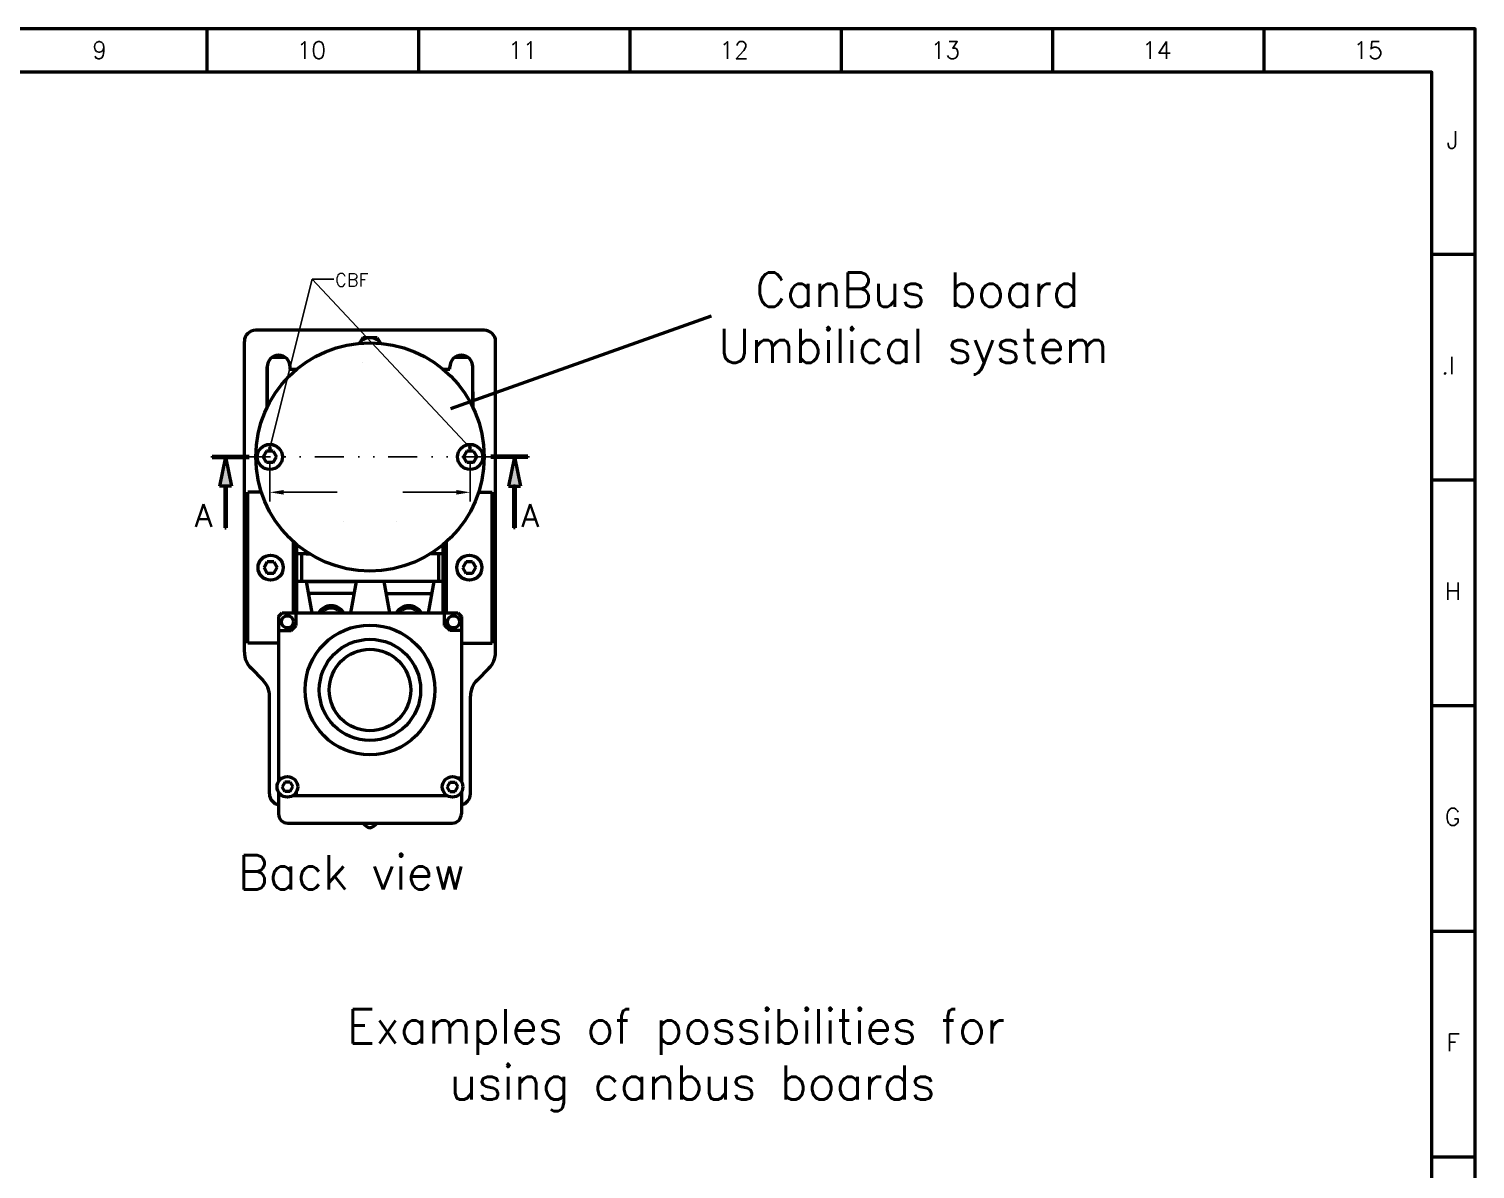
# Model space of a CAD drawing. Extents: x 22021 to 22715, y -7306 to -6812.
# Drawn here: x 22398.1 to 22714.6, y -7061.6 to -6811.9 of the extents above; entities that cross this region are included whole.
import ezdxf

# ---------------------------------------------------------------- set-up
doc = ezdxf.new("R2010")
doc.units = 0
doc.header["$PDMODE"] = 34
doc.linetypes.add('DIVIDE', pattern=[31.75, 12.7, -6.35, 0, -6.35, 0, -6.35])
doc.layers.get('0').update_dxf_attribs({"lineweight": 0})
for name, color, linetype, lineweight in [('Cooler', 7, 'Continuous', 50), ('Fixação e Transmissão', 5, 'Continuous', 50), ('Guias', 30, 'Continuous', 50), ('Hotend', 4, 'Continuous', 50), ('Perfis e Cantoneiras', 2, 'Continuous', 50), ('Peças Usinadas', 120, 'Continuous', 50)]:
    doc.layers.add(name, color=color, linetype=linetype, lineweight=lineweight)
doc.layers.add('Corte', color=130, linetype='DIVIDE')
doc.layers.add('Cotas', color=90, linetype='Continuous')
doc.styles.get("Standard").update_dxf_attribs({"font": 'romans.shx'})
doc.dimstyles.get("Standard").update_dxf_attribs({"dimtxt": 3, "dimasz": 3, "dimexe": 2, "dimexo": 1, "dimgap": 1, "dimtad": 0, "dimtoh": 1, "dimcen": 0.09, "dimadec": 0, "dimazin": 0, "dimtfac": 1, "dimtdec": 4, "dimtofl": 0, "dimtmove": 0, "dimatfit": 3, "dimfxl": 1, "dimtolj": 1, "dimtzin": 0, "dimarcsym": 0})

# ---------------------------------------------------------------- blocks, each defined once
blk = doc.blocks.new('*D_2')
at = {"color": 0, "linetype": 'ByBlock', "lineweight": -2}
for p, q in [((22450.79, -6906.64), (22450.79, -6915.39)), ((22494.64, -6906.64), (22494.64, -6915.39)), ((22453.79, -6913.39), (22465.5, -6913.39)), ((22491.64, -6913.39), (22479.93, -6913.39))]:
    blk.add_line(p, q, dxfattribs=at)
for points in [[(22450.79, -6913.39), (22453.79, -6913.89), (22450.79, -6913.39), (22453.79, -6912.89)], [(22494.64, -6913.39), (22491.64, -6912.89), (22494.64, -6913.39), (22491.64, -6913.89)]]:
    blk.add_solid(points, dxfattribs=at)
at = {"layer": 'Defpoints', "color": 0, "linetype": 'ByBlock', "lineweight": 0}
for p in [(22450.79, -6905.64), (22494.64, -6905.64), (22450.79, -6913.39), (22494.64, -6913.39)]:
    blk.add_point(p, dxfattribs=at)

msp = doc.modelspace()

# ---------------------------------------------------------------- hatches: boundary and pattern name
at = {"layer": 'Cotas'}
h = msp.add_hatch(color=256, dxfattribs=at)
h.dxf.hatch_style = 1
h.paths.add_polyline_path([(22451.08, -6903.721, 0.2411741), (22450.973, -6903.511, 0.6113775), (22450.563, -6903.721, 1), (22451.08, -6903.721)])
h = msp.add_hatch(color=256, dxfattribs=at)
h.dxf.hatch_style = 1
h.paths.add_polyline_path([(22494.861, -6903.609, 0.2411741), (22494.754, -6903.399, 0.6113775), (22494.344, -6903.609, 1), (22494.861, -6903.609)])
at = {"layer": 'Perfis e Cantoneiras'}
h = msp.add_hatch(color=130, dxfattribs=at)
h.dxf.hatch_style = 1
h.paths.add_polyline_path([(22446.291, -6905.78), (22446.291, -6905.624), (22446.291, -6905.468), (22438.159, -6905.468), (22438.159, -6905.78), (22441.072, -6905.78), (22441.104, -6905.624), (22441.137, -6905.78), (22446.291, -6905.78)])
h = msp.add_hatch(color=130, dxfattribs=at)
h.dxf.hatch_style = 1
h.paths.add_polyline_path([(22442.425, -6912.032), (22441.104, -6905.624), (22439.784, -6912.032), (22441.104, -6912.032), (22442.425, -6912.032)])
h = msp.add_hatch(color=130, dxfattribs=at)
h.dxf.hatch_style = 1
h.paths.add_polyline_path([(22499.132, -6905.793), (22499.132, -6905.637), (22499.132, -6905.481), (22507.264, -6905.481), (22507.264, -6905.793), (22504.351, -6905.793), (22504.318, -6905.637), (22504.286, -6905.793), (22499.132, -6905.793)])
h = msp.add_hatch(color=130, dxfattribs=at)
h.dxf.hatch_style = 1
h.paths.add_polyline_path([(22502.998, -6912.045), (22504.318, -6905.637), (22505.639, -6912.045), (22504.318, -6912.045), (22502.998, -6912.045)])
h = msp.add_hatch(color=130, dxfattribs=at)
h.dxf.hatch_style = 1
h.paths.add_polyline_path([(22441.261, -6921.164), (22441.261, -6912.032), (22440.948, -6912.032), (22440.948, -6921.164), (22441.261, -6921.164)])
h = msp.add_hatch(color=130, dxfattribs=at)
h.dxf.hatch_style = 1
h.paths.add_polyline_path([(22504.162, -6921.177), (22504.162, -6912.045), (22504.475, -6912.045), (22504.475, -6921.177), (22504.162, -6921.177)])

# ---------------------------------------------------------------- linework, layer by layer
at = {"layer": 'Cooler'}
for p, q in [((22452.711, -6940.613), (22453.511, -6939.813)), ((22452.711, -6940.613), (22452.711, -6976.723)), ((22453.511, -6939.813), (22491.911, -6939.813)), ((22456.561, -6942.563), (22456.561, -6939.813)), ((22489.054, -6942.563), (22489.054, -6939.813)), ((22491.911, -6939.813), (22492.711, -6940.613)), ((22492.711, -6940.613), (22492.711, -6976.723)), ((22452.711, -6943.663), (22455.461, -6943.663)), ((22455.461, -6943.663), (22456.561, -6942.563)), ((22490.154, -6943.663), (22489.054, -6942.563)), ((22492.904, -6943.663), (22490.154, -6943.663)), ((22452.711, -6975.963), (22453.472, -6975.963)), ((22492.711, -6975.963), (22491.951, -6975.963)), ((22452.711, -6979.052), (22452.711, -6983.813)), ((22456.561, -6979.052), (22456.561, -6979.813)), ((22489.054, -6979.323), (22489.054, -6979.813)), ((22492.711, -6979.052), (22492.711, -6983.813)), ((22455.801, -6979.813), (22489.622, -6979.813)), ((22454.711, -6985.813), (22490.711, -6985.813))]:
    msp.add_line(p, q, dxfattribs=at)
for centre, radius in [((22454.636, -6941.738), 1.325), ((22490.979, -6941.738), 1.325), ((22472.711, -6956.667), 14.217), ((22472.711, -6956.667), 11.087), ((22472.711, -6956.667), 8.925)]:
    msp.add_circle(centre, radius, dxfattribs=at)
for centre, start, end in [((22454.711, -6983.813), 180, 270), ((22490.711, -6983.813), 270, 360)]:
    msp.add_arc(centre, 2, start, end, dxfattribs=at)
at = {"layer": 'Corte', "ltscale": 0.5}
msp.add_line((22499.132, -6905.636), (22446.291, -6905.636), dxfattribs=at)
at = {"layer": 'Cotas'}
for p, q in [((22450.822, -6903.721), (22460.067, -6866.705)), ((22460.067, -6866.705), (22464.824, -6866.705)), ((22460.067, -6866.705), (22494.603, -6903.609))]:
    msp.add_line(p, q, dxfattribs=at)
for centre in [(22450.822, -6903.721), (22494.603, -6903.609)]:
    msp.add_circle(centre, 0.259, dxfattribs=at)
at = {"layer": 'Fixação e Transmissão'}
for p, q in [((22471.122, -6879.533), (22470.424, -6880.741)), ((22474.301, -6879.533), (22474.998, -6880.741)), ((22471.122, -6885.039), (22471.122, -6885.039)), ((22450.065, -6904.386), (22449.343, -6905.636)), ((22450.065, -6906.886), (22449.343, -6905.636)), ((22451.508, -6904.386), (22452.23, -6905.636)), ((22451.508, -6906.886), (22452.23, -6905.636)), ((22493.915, -6904.386), (22493.193, -6905.636)), ((22493.915, -6906.886), (22493.193, -6905.636)), ((22495.358, -6904.386), (22496.08, -6905.636)), ((22495.358, -6906.886), (22496.08, -6905.636)), ((22466.965, -6919.875), (22466.965, -6919.875)), ((22478.458, -6919.875), (22478.458, -6919.875)), ((22450.24, -6928.636), (22449.518, -6929.886)), ((22451.683, -6928.636), (22452.405, -6929.886)), ((22493.74, -6928.636), (22493.018, -6929.886)), ((22495.183, -6928.636), (22495.905, -6929.886)), ((22450.24, -6931.136), (22449.518, -6929.886)), ((22451.683, -6931.136), (22452.405, -6929.886)), ((22493.74, -6931.136), (22493.018, -6929.886)), ((22495.183, -6931.136), (22495.905, -6929.886)), ((22466.965, -6939.896), (22466.965, -6939.896)), ((22478.458, -6939.896), (22478.458, -6939.896)), ((22454.059, -6976.888), (22453.482, -6977.888)), ((22454.059, -6978.887), (22453.482, -6977.888)), ((22455.213, -6976.888), (22455.79, -6977.888)), ((22455.213, -6978.887), (22455.79, -6977.888)), ((22490.209, -6976.888), (22489.632, -6977.888)), ((22490.209, -6978.887), (22489.632, -6977.888)), ((22491.363, -6976.888), (22491.94, -6977.888)), ((22491.363, -6978.887), (22491.94, -6977.888))]:
    msp.add_line(p, q, dxfattribs=at)
at = {"layer": 'Fixação e Transmissão', "ltscale": 0.1}
for p, q in [((22474.301, -6879.533), (22471.122, -6879.533)), ((22451.508, -6904.386), (22450.065, -6904.386)), ((22451.508, -6906.886), (22450.065, -6906.886)), ((22495.358, -6904.386), (22493.915, -6904.386)), ((22495.358, -6906.886), (22493.915, -6906.886)), ((22451.683, -6928.636), (22450.24, -6928.636)), ((22495.183, -6928.636), (22493.74, -6928.636)), ((22451.683, -6931.136), (22450.24, -6931.136)), ((22495.183, -6931.136), (22493.74, -6931.136)), ((22455.213, -6976.888), (22454.059, -6976.888)), ((22455.213, -6978.887), (22454.059, -6978.887)), ((22490.209, -6976.888), (22491.363, -6976.888)), ((22490.209, -6978.887), (22491.363, -6978.887))]:
    msp.add_line(p, q, dxfattribs=at)
at = {"layer": 'Fixação e Transmissão'}
for centre, radius in [((22450.786, -6905.636), 2.75), ((22494.636, -6905.636), 2.75), ((22450.961, -6929.886), 2.75), ((22494.461, -6929.886), 2.75), ((22454.636, -6977.888), 2.25), ((22490.786, -6977.888), 2.25)]:
    msp.add_circle(centre, radius, dxfattribs=at)
for centre, radius, start, end in [((22472.711, -6882.286), 2.753, 34.16107, 145.83893), ((22464.211, -6941.486), 2.75, 37.48177, 142.51823), ((22481.211, -6941.486), 2.75, 37.48177, 142.51823)]:
    msp.add_arc(centre, radius, start, end, dxfattribs=at)
at = {"layer": 'Guias'}
for p, q in [((22454.211, -6883.886), (22451.211, -6883.886)), ((22494.211, -6883.886), (22491.211, -6883.886)), ((22450.211, -6885.886), (22450.211, -6891.386)), ((22495.211, -6894.739), (22495.211, -6885.886)), ((22450.211, -6894.739), (22450.211, -6891.386))]:
    msp.add_line(p, q, dxfattribs=at)
at = {"layer": 'Hotend'}
for centre, start, end in [((22473.551, -6984.13), 215.7117, 253.0677), ((22471.872, -6984.13), 286.9323, 324.2883)]:
    msp.add_arc(centre, 2.882, start, end, dxfattribs=at)
at = {"layer": 'Perfis e Cantoneiras', "color": 130}
for p, q in [((22438.159, -6905.468), (22438.159, -6905.78)), ((22438.159, -6905.468), (22446.291, -6905.468)), ((22438.159, -6905.78), (22446.291, -6905.78)), ((22441.104, -6905.624), (22439.784, -6912.032)), ((22441.104, -6905.624), (22442.425, -6912.032)), ((22446.291, -6905.468), (22446.291, -6905.78)), ((22499.132, -6905.481), (22499.132, -6905.793)), ((22507.264, -6905.481), (22499.132, -6905.481)), ((22507.264, -6905.793), (22499.132, -6905.793)), ((22504.318, -6905.637), (22502.998, -6912.045)), ((22504.318, -6905.637), (22505.639, -6912.045)), ((22507.264, -6905.481), (22507.264, -6905.793)), ((22442.425, -6912.032), (22439.784, -6912.032)), ((22440.948, -6912.032), (22441.261, -6912.032)), ((22440.948, -6912.032), (22440.948, -6921.164)), ((22441.261, -6912.032), (22441.261, -6921.164)), ((22502.998, -6912.045), (22505.639, -6912.045)), ((22504.475, -6912.045), (22504.162, -6912.045)), ((22504.162, -6912.045), (22504.162, -6921.177)), ((22504.475, -6912.045), (22504.475, -6921.177)), ((22440.948, -6921.164), (22441.261, -6921.164)), ((22504.475, -6921.177), (22504.162, -6921.177))]:
    msp.add_line(p, q, dxfattribs=at)
at = {"layer": 'Perfis e Cantoneiras'}
for p, q in [((22458.711, -6926.886), (22458.797, -6926.406)), ((22458.711, -6926.886), (22459.542, -6926.886)), ((22486.711, -6926.886), (22485.881, -6926.886)), ((22486.711, -6926.886), (22486.626, -6926.406)), ((22458.711, -6932.886), (22459.952, -6939.813)), ((22458.711, -6932.886), (22469.711, -6932.886)), ((22469.711, -6932.886), (22468.471, -6939.813)), ((22475.711, -6932.886), (22476.952, -6939.813)), ((22486.711, -6932.886), (22475.711, -6932.886)), ((22486.711, -6932.886), (22485.471, -6939.813)), ((22469.241, -6935.511), (22459.181, -6935.511)), ((22476.181, -6935.511), (22486.241, -6935.511))]:
    msp.add_line(p, q, dxfattribs=at)
for centre in [(22464.211, -6941.486), (22481.211, -6941.486)]:
    msp.add_arc(centre, 3.256, 30.92322, 149.07678, dxfattribs=at)
at = {"layer": 'Peças Usinadas'}
for p, q in [((22437.037, -6811.91), (22437.037, -6821.36)), ((22483.297, -6811.91), (22483.297, -6821.36)), ((22529.558, -6811.91), (22529.558, -6821.36)), ((22575.818, -6811.91), (22575.818, -6821.36)), ((22622.078, -6811.91), (22622.078, -6821.36)), ((22668.339, -6811.91), (22668.339, -6821.36)), ((22714.599, -6861.32), (22705.149, -6861.32)), ((22490.374, -6895), (22547.438, -6874.773)), ((22497.711, -6877.886), (22447.711, -6877.886)), ((22445.211, -6948.386), (22445.211, -6880.386)), ((22500.211, -6948.386), (22500.211, -6880.386)), ((22450.211, -6891.386), (22450.211, -6885.886)), ((22455.211, -6886.386), (22455.211, -6885.886)), ((22490.211, -6886.386), (22490.211, -6885.886)), ((22495.211, -6891.386), (22495.211, -6885.886)), ((22450.211, -6891.386), (22450.211, -6894.739)), ((22450.211, -6894.739), (22450.211, -6891.386)), ((22495.211, -6891.386), (22495.211, -6894.739)), ((22495.211, -6894.739), (22495.211, -6891.386)), ((22714.599, -6910.731), (22705.149, -6910.731)), ((22448.943, -6913.386), (22445.961, -6913.386)), ((22496.48, -6913.386), (22499.461, -6913.386)), ((22456.711, -6939.813), (22456.711, -6924.845)), ((22488.711, -6939.813), (22488.711, -6924.845)), ((22459.542, -6926.886), (22456.711, -6926.886)), ((22488.711, -6926.886), (22485.881, -6926.886)), ((22488.711, -6932.886), (22456.711, -6932.886)), ((22452.711, -6946.386), (22445.961, -6946.386)), ((22492.711, -6946.386), (22499.461, -6946.386)), ((22446.676, -6951.921), (22449.247, -6954.493)), ((22498.747, -6951.921), (22496.176, -6954.493)), ((22450.711, -6979.386), (22450.711, -6958.028)), ((22494.711, -6979.386), (22494.711, -6958.028)), ((22714.599, -6960.141), (22705.149, -6960.141)), ((22714.599, -7009.551), (22705.149, -7009.551)), ((22714.599, -7058.961), (22705.149, -7058.961))]:
    msp.add_line(p, q, dxfattribs=at)
at = {"layer": 'Peças Usinadas', "ltscale": 0.1}
for p, q in [((22455.211, -6886.386), (22456.76, -6886.386)), ((22488.663, -6886.386), (22490.211, -6886.386))]:
    msp.add_line(p, q, dxfattribs=at)
at = {"layer": 'Peças Usinadas', "ltscale": 0.15}
for p, q in [((22445.961, -6946.386), (22445.961, -6913.386)), ((22499.461, -6946.386), (22499.461, -6913.386)), ((22455.961, -6939.813), (22455.961, -6924.195)), ((22489.461, -6939.813), (22489.461, -6924.195))]:
    msp.add_line(p, q, dxfattribs=at)
at = {"layer": 'Peças Usinadas', "ltscale": 0.25}
for p, q in [((22457.711, -6926.886), (22457.711, -6932.886)), ((22487.711, -6926.886), (22487.711, -6932.886))]:
    msp.add_line(p, q, dxfattribs=at)
at = {"layer": 'Peças Usinadas', "flags": 128}
for points in [[(22020.694, -7306.013), (22714.599, -7306.013), (22714.599, -6811.91), (22020.694, -6811.91)], [(22030.144, -7296.563), (22705.149, -7296.563), (22705.149, -6821.36), (22030.144, -6821.36)]]:
    msp.add_lwpolyline(points, close=True, dxfattribs=at)
at = {"layer": 'Peças Usinadas'}
msp.add_circle((22472.711, -6905.636), 25, dxfattribs=at)
for centre, radius, start, end in [((22447.711, -6880.386), 2.5, 90, 180), ((22497.711, -6880.386), 2.5, 0, 90), ((22452.711, -6885.886), 2.5, 0, 180), ((22492.711, -6885.886), 2.5, 0, 180), ((22450.211, -6948.386), 5, 180, 225), ((22495.211, -6948.386), 5, 315, 360), ((22445.711, -6958.028), 5, 0, 45), ((22499.711, -6958.028), 5, 135, 180), ((22453.211, -6979.386), 2.5, 180, 258.46304), ((22453.211, -6979.386), 2.5, 180, 258.46304), ((22492.211, -6979.386), 2.5, 281.53696, 360)]:
    msp.add_arc(centre, radius, start, end, dxfattribs=at)

# ---------------------------------------------------------------- texts
at = {"layer": 'Cotas'}
for s, height, p in [('9', 3.78, (22411.893, -6818.452)), ('10', 3.78, (22456.641, -6818.452)), ('11', 3.78, (22502.902, -6818.452)), ('12', 3.78, (22549.162, -6818.452)), ('13', 3.78, (22595.422, -6818.452)), ('14', 3.78, (22641.683, -6818.452)), ('15', 3.78, (22687.943, -6818.452)), ('J', 3.78, (22708.354, -6838.112)), ('CBF', 2.835, (22465.099, -6868.284)), ('.I', 3.78, (22707.22, -6887.522)), ('H', 3.78, (22707.976, -6936.932)), ('G', 3.78, (22707.976, -6986.343)), ('F', 3.78, (22708.354, -7035.753))]:
    msp.add_text(s, height=height, dxfattribs=at).set_placement(p)
at = {"layer": 'Cotas', "color": 7}
for s, p in [('CanBus board', (22557.052, -6872.744)), ('Umbilical system', (22548.933, -6885.06)), ('Back view', (22443.808, -7000.341)), ('Examples of possibilities for', (22467.694, -7034.062)), ('using canbus boards', (22490.097, -7046.377))]:
    msp.add_text(s, height=7.5, dxfattribs=at).set_placement(p)
at = {"layer": 'Perfis e Cantoneiras', "color": 130}
for p in [(22434.344, -6920.966), (22505.876, -6920.979)]:
    msp.add_text('A', height=5, dxfattribs=at).set_placement(p)

# ---------------------------------------------------------------- dimensions: what is measured, and where the dimension line sits
at = {"layer": 'Cotas'}
dim = msp.add_linear_dim(base=(22494.636, -6913.392), p1=(22450.786, -6905.636), p2=(22494.636, -6905.636), angle=0.00001, dimstyle='Standard', override={"dimpost": '<>'}, dxfattribs=at)
dim.commit()
dim.dimension.update_dxf_attribs({"geometry": '*D_2', "text_midpoint": (22472.711, -6913.392)})

doc.saveas('drawing.dxf')
